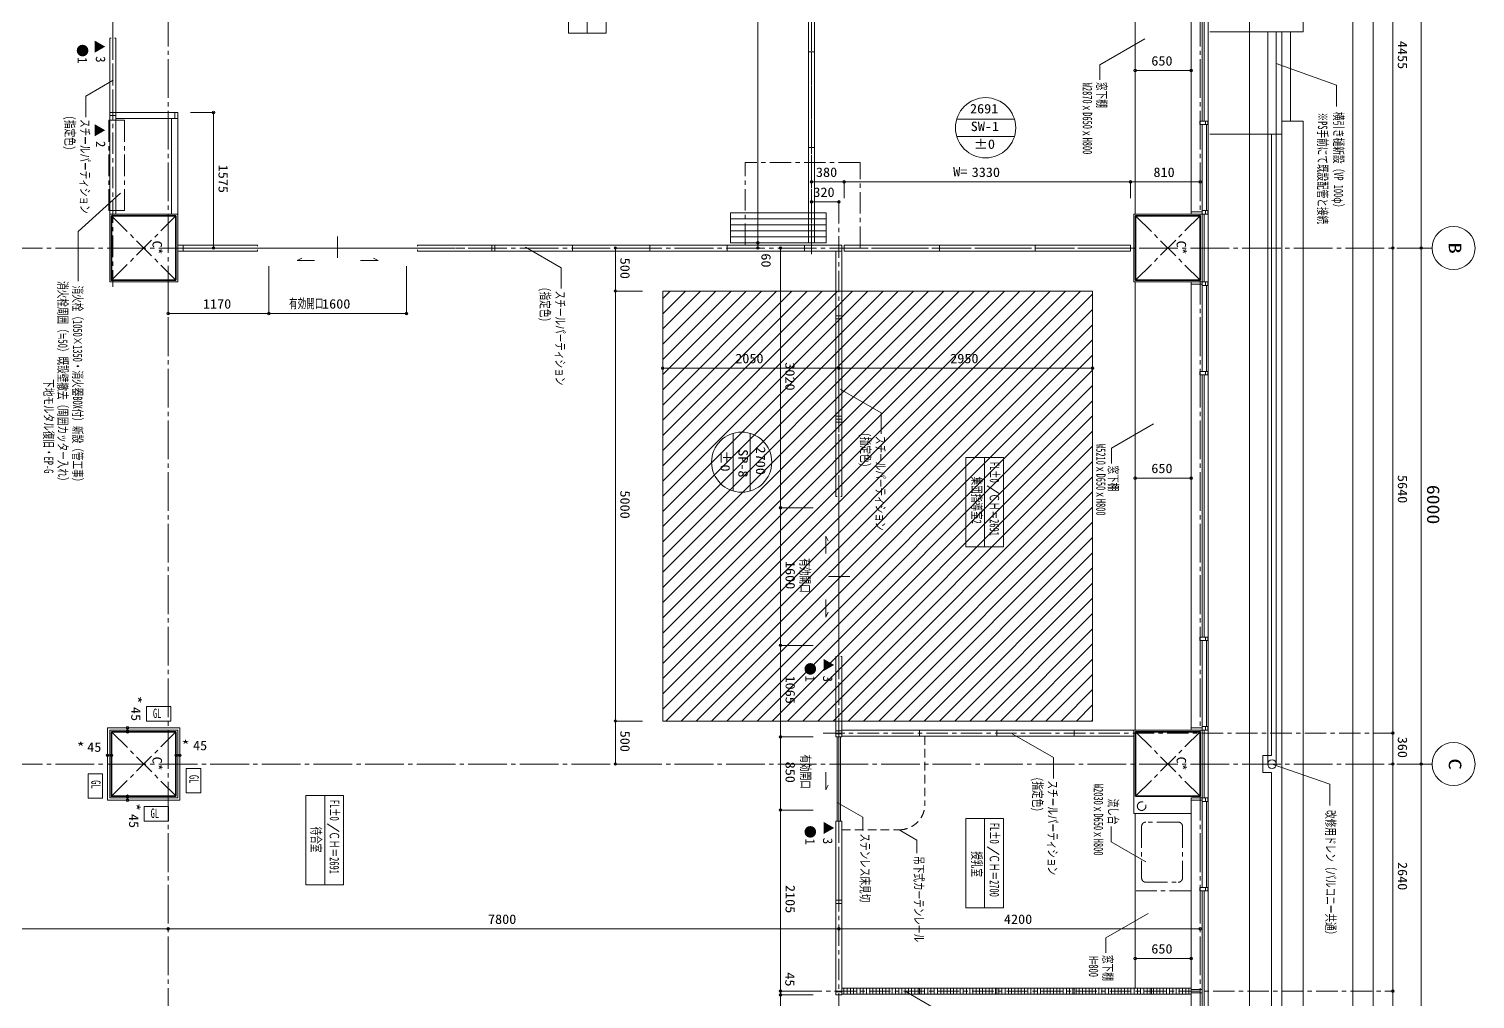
# Model space of a CAD drawing. Units: millimetres at full size, sheet at 1:50. Extents: x -48066 to 77311, y -302220 to 10476.
# Drawn here: x 7867 to 24684, y -45122 to -33841 of the extents above; entities that cross this region are included whole.
import ezdxf
from ezdxf.enums import TextEntityAlignment as Align

# ---------------------------------------------------------------- set-up
doc = ezdxf.new("R2010")
doc.units = ezdxf.units.MM
doc.header["$LTSCALE"] = 50
doc.header["$PDMODE"] = 32
doc.header["$PDSIZE"] = 30
for name, pattern in [('CHAIN1', [8, 5, -1, 1, -1]), ('CHAIN2', [12, 9, -1, 1, -1]), ('DASHED2', [3, 2, -1])]:
    doc.linetypes.add(name, pattern=pattern)
for name, color, linetype, lineweight in [('0-0_通り芯', 4, 'Continuous', 18), ('0-1_壁芯', 4, 'Continuous', 18), ('0-4_z246', 3, 'Continuous', 18), ('0-7_仕上げ線', 3, 'Continuous', 18), ('0-8_平詳寸法', 4, 'Continuous', 18), ('0-A_外部建具', 4, 'Continuous', 18), ('0-B_内部建具', 4, 'Continuous', 18), ('0-C_文字', 4, 'Continuous', 18), ('1-1_床雑', 4, 'Continuous', 18), ('2-A_設備関連', 4, 'Continuous', 18), ('2-C_文字', 4, 'CHAIN1', 18), ('2-E_ハッチ', 4, 'CHAIN1', 18), ('3-0_平詳文字', 4, 'Continuous', 18), ('3-1_室名符号', 4, 'Continuous', 18), ('3-4_Dｼｰﾄ', 4, 'Continuous', 18), ('4-4_柱・壁', 2, 'Continuous', 35), ('4-5_柱壁寸法', 7, 'CHAIN1', 9), ('C-F_補助線', 4, 'Continuous', 18)]:
    doc.layers.add(name, color=color, linetype=linetype, lineweight=lineweight)
doc.layers.add('6-8', color=7, linetype='Continuous')
doc.styles.add('ＭＳ ゴシック', font='')
doc.styles.get('ＭＳ ゴシック').set_extended_font_data('MS Gothic')

msp = doc.modelspace()

# ---------------------------------------------------------------- linework, layer by layer
at = {"layer": '0-0_通り芯', "color": 6, "linetype": 'CHAIN2'}
for p, q in [((9486.59, -26994.63), (9486.59, -53834.97)), ((21486.59, -26994.63), (21486.59, -53834.97)), ((-4423.9, -36388.96), (24184.33, -36388.96)), ((-4423.9, -42388.96), (24184.33, -42388.96))]:
    msp.add_line(p, q, dxfattribs=at)
at = {"layer": '0-0_通り芯'}
for p, q in [((24056.9, -30388.96), (24056.9, -36388.97)), ((24056.9, -36388.97), (24056.9, -42388.96)), ((24056.9, -42388.96), (24056.9, -48388.97))]:
    msp.add_line(p, q, dxfattribs=at)
for centre in [(24434.33, -36388.96), (24434.33, -42388.97)]:
    msp.add_circle(centre, 250, dxfattribs=at)
for p in [(24056.9, -36388.97), (24056.9, -42388.96)]:
    msp.add_point(p, dxfattribs=at)
at = {"layer": '0-1_壁芯', "linetype": 'CHAIN1'}
for p, q in [((8841.58, -27444.71), (8841.58, -36838.96)), ((16966.58, -27444.71), (16966.58, -36459.08)), ((17286.59, -35853.13), (17286.58, -52488.96)), ((17103.26, -42028.96), (23728.29, -42028.96)), ((16836.59, -45028.96), (23728.29, -45028.96))]:
    msp.add_line(p, q, dxfattribs=at)
at = {"layer": '0-1_壁芯'}
for p, q in [((23728.29, -31933.96), (23728.29, -36388.96)), ((10013.7, -34813.98), (9745.12, -34813.98)), ((10013.7, -34813.98), (10013.7, -36388.96)), ((17286.59, -35853.13), (16966.58, -35853.13)), ((10013.7, -36388.96), (9745.12, -36388.96)), ((23728.29, -36388.96), (23728.29, -42028.96)), ((23728.29, -42028.96), (23728.29, -42388.96)), ((23728.29, -42388.96), (23728.29, -45028.96)), ((9486.59, -44306.21), (4286.57, -44306.21)), ((17286.58, -44306.21), (9486.59, -44306.21)), ((21486.59, -44306.21), (17286.58, -44306.21)), ((23728.29, -45028.96), (23728.29, -48028.96))]:
    msp.add_line(p, q, dxfattribs=at)
for p in [(10013.7, -34813.98), (16966.58, -35853.13), (17286.59, -35853.13), (10013.7, -36388.96), (23728.29, -36388.96), (23728.29, -42028.96), (23728.29, -42388.96), (9486.59, -44306.21), (17286.58, -44306.21), (21486.59, -44306.21), (23728.29, -45028.96)]:
    msp.add_point(p, dxfattribs=at)
at = {"layer": '0-4_z246'}
for p, q in [((22686.59, -33873.97), (22686.59, -32123.97)), ((22686.59, -33873.97), (21601.58, -33873.97)), ((22272.82, -42388.97), (22272.82, -33873.97)), ((22372.62, -42388.97), (22372.62, -33873.97)), ((22436.58, -33873.97), (22436.58, -53834.97)), ((22536.58, -34913.97), (22536.58, -33873.97)), ((22436.58, -34913.97), (22686.59, -34913.97)), ((22686.59, -53834.97), (22686.59, -34913.97)), ((22436.58, -35063.97), (21601.58, -35063.97)), ((22316.58, -35063.97), (22316.58, -42288.96)), ((22216.58, -42288.96), (22316.58, -42288.96)), ((22316.58, -42488.96), (22316.58, -53834.97))]:
    msp.add_line(p, q, dxfattribs=at)
msp.add_lwpolyline([(22216.58, -42288.96), (22216.58, -42488.96), (22316.58, -42488.96)], dxfattribs=at)
msp.add_circle((22322.72, -42392.09), 50, dxfattribs=at)
at = {"layer": '0-7_仕上げ線'}
for p, q in [((9596.59, -36783.97), (9596.59, -34813.98)), ((9596.59, -35993.97), (8806.58, -35993.97)), ((8806.58, -36783.97), (8806.58, -35993.97)), ((9596.59, -36783.97), (8806.58, -36783.97)), ((21381.58, -36783.96), (20716.59, -36783.97)), ((20716.59, -41993.97), (20716.59, -42963.97)), ((21381.58, -41993.97), (20716.59, -41993.97)), ((21381.55, -42963.97), (21381.58, -42808.97)), ((21381.55, -42963.97), (20716.59, -42963.97))]:
    msp.add_line(p, q, dxfattribs=at)
for points in [[(21381.58, -35993.97), (20716.59, -35993.97), (20716.59, -36783.97)], [(9596.59, -42783.97), (9596.59, -41993.96), (8806.58, -41993.96)], [(9596.59, -42783.97), (8806.58, -42783.97), (8806.58, -41993.97)]]:
    msp.add_lwpolyline(points, dxfattribs=at)
msp.add_lwpolyline([(9621.59, -41968.96), (8781.58, -41968.96), (8781.58, -42808.97), (9621.59, -42808.97)], close=True, dxfattribs=at)
at = {"layer": '0-8_平詳寸法'}
for p, q in [((21381.59, -34325.63), (20731.59, -34325.63)), ((14686.33, -36388.96), (15000.54, -36388.96)), ((14686.33, -36388.96), (14686.33, -36888.96)), ((14686.33, -36888.96), (15000.54, -36888.96)), ((14686.33, -36888.96), (14686.33, -41888.96)), ((17286.59, -37786.32), (15236.59, -37786.32)), ((20236.59, -37786.32), (17286.59, -37786.32)), ((21381.59, -39064.24), (20731.59, -39064.24)), ((9011.68, -41968.96), (9011.68, -42013.97)), ((14686.33, -41888.96), (15000.54, -41888.96)), ((14686.33, -41888.96), (14686.33, -42388.96)), ((8826.58, -42287.9), (8781.58, -42287.9)), ((9621.59, -42287.9), (9576.59, -42287.9)), ((14686.33, -42388.96), (15000.54, -42388.96)), ((9011.68, -42763.97), (9011.68, -42808.97)), ((21381.59, -44650.9), (20731.59, -44650.9))]:
    msp.add_line(p, q, dxfattribs=at)
for p in [(20731.59, -34325.63), (21381.59, -34325.63), (14686.33, -36388.96), (14686.33, -36888.96), (15236.59, -37786.32), (17286.59, -37786.32), (20236.59, -37786.32), (20731.59, -39064.24), (21381.59, -39064.24), (14686.33, -41888.96), (9011.68, -41968.96), (9011.68, -42013.97), (8781.58, -42287.9), (8826.58, -42287.9), (9576.59, -42287.9), (9621.59, -42287.9), (14686.33, -42388.96), (9011.68, -42763.97), (9011.68, -42808.97), (20731.59, -44650.9), (21381.59, -44650.9)]:
    msp.add_point(p, dxfattribs=at)
at = {"layer": '0-A_外部建具'}
for p, q in [((21581.58, -32098.97), (21581.58, -53834.97)), ((21511.58, -33163.97), (21511.58, -34913.97)), ((21532.58, -34913.97), (21532.58, -33163.97)), ((21381.59, -35968.97), (21381.59, -33848.96)), ((21581.58, -33863.96), (21581.58, -40913.97)), ((21511.58, -34953.97), (21511.58, -37823.96)), ((21562.58, -34953.97), (21562.58, -35953.97)), ((21532.58, -35993.97), (21532.58, -36783.97)), ((21381.59, -36808.96), (21381.58, -41968.97)), ((21511.58, -36823.96), (21511.58, -36783.96)), ((21562.58, -36823.96), (21562.58, -37823.96)), ((21511.58, -40913.97), (21511.58, -37863.96)), ((21532.58, -37863.96), (21532.58, -40913.97)), ((21511.58, -40953.97), (21511.58, -42823.96)), ((21511.58, -40953.97), (21511.58, -43823.96)), ((21562.58, -40953.97), (21562.58, -41953.97)), ((21511.58, -43823.97), (21511.58, -41993.97)), ((21532.58, -41993.97), (21532.58, -42783.97)), ((21511.58, -42823.96), (21511.58, -42783.96)), ((21562.58, -42823.96), (21562.58, -43823.96)), ((21381.59, -47968.97), (21381.55, -42963.97)), ((21511.58, -43863.96), (21511.58, -46913.97)), ((21532.58, -46913.97), (21532.58, -43863.96)), ((21357.08, -44993.97), (21357.08, -45063.97)), ((21381.58, -44993.97), (21381.58, -45063.97))]:
    msp.add_line(p, q, dxfattribs=at)
for points in [[(21548.58, -33123.97), (21381.59, -33123.97), (21381.59, -35968.97)], [(21381.58, -35993.97), (21548.58, -35993.97), (21548.58, -35953.97), (21511.58, -35953.97)], [(21381.58, -35993.97), (21381.58, -35968.97), (21511.58, -35968.97)], [(21381.58, -36783.96), (21548.58, -36783.96), (21548.58, -36823.96), (21511.58, -36823.96)], [(21381.58, -36783.96), (21381.58, -36808.96), (21511.58, -36808.96)], [(21381.58, -41993.97), (21548.58, -41993.97), (21548.58, -41953.97), (21511.58, -41953.97)], [(21381.58, -41993.97), (21381.58, -41968.97), (21511.58, -41968.97)], [(21381.58, -42783.96), (21548.58, -42783.96), (21548.58, -42823.96), (21511.58, -42823.96)], [(21381.58, -42783.96), (21381.58, -42808.96), (21511.58, -42808.96)], [(21381.58, -45048.97), (21511.58, -45048.97), (21511.58, -45008.97), (21381.58, -45008.97)]]:
    msp.add_lwpolyline(points, dxfattribs=at)
for points in [[(21483.58, -34913.97), (21483.58, -34953.97), (21548.58, -34953.97), (21548.58, -34913.97)], [(21550.58, -34913.97), (21550.58, -34953.97), (21574.58, -34953.97), (21574.58, -34913.97)], [(21550.58, -35953.97), (21550.58, -35993.97), (21574.58, -35993.97), (21574.58, -35953.97)], [(21550.58, -36823.96), (21550.58, -36783.96), (21574.58, -36783.96), (21574.58, -36823.96)], [(21483.58, -37863.96), (21483.58, -37823.96), (21548.58, -37823.96), (21548.58, -37863.96)], [(21550.58, -37863.96), (21550.58, -37823.96), (21574.58, -37823.96), (21574.58, -37863.96)], [(21483.58, -40913.97), (21483.58, -40953.97), (21548.58, -40953.97), (21548.58, -40913.97)], [(21550.58, -40913.97), (21550.58, -40953.97), (21574.58, -40953.97), (21574.58, -40913.97)], [(21550.58, -41953.97), (21550.58, -41993.97), (21574.58, -41993.97), (21574.58, -41953.97)], [(21550.58, -42823.96), (21550.58, -42783.96), (21574.58, -42783.96), (21574.58, -42823.96)], [(21483.58, -43863.96), (21483.58, -43823.96), (21548.58, -43823.96), (21548.58, -43863.96)], [(21550.58, -43863.96), (21550.58, -43823.96), (21574.58, -43823.96), (21574.58, -43863.96)]]:
    msp.add_lwpolyline(points, close=True, dxfattribs=at)
at = {"layer": '0-B_内部建具'}
for p, q in [((16342.71, -30778.96), (16342.71, -36328.96)), ((16931.58, -36328.96), (16931.58, -30778.96)), ((17001.58, -30778.96), (17001.58, -36328.96)), ((8841.58, -32088.98), (8841.58, -33948.98)), ((8806.58, -33948.98), (8821.58, -33948.98)), ((8806.58, -35993.97), (8806.58, -33948.98)), ((8876.58, -33948.98), (8861.58, -33948.98)), ((8876.58, -35993.97), (8876.58, -33948.98)), ((16931.58, -34108.96), (17001.58, -34108.96)), ((8876.58, -34813.97), (8806.58, -34813.97)), ((8806.58, -34848.97), (8876.58, -34848.97)), ((8876.58, -34813.97), (9596.59, -34813.98)), ((8876.58, -34883.97), (9596.59, -34883.98)), ((9526.59, -35993.97), (9526.59, -34883.98)), ((9561.58, -34883.97), (9561.58, -34813.97)), ((16931.58, -35218.96), (17001.58, -35218.96)), ((16026.58, -36328.96), (16026.58, -35978.96)), ((16026.58, -35978.96), (17136.58, -35978.96)), ((17136.58, -35978.96), (17136.58, -36328.96)), ((16026.58, -36048.96), (17136.58, -36048.96)), ((16026.58, -36118.96), (17136.58, -36118.96)), ((11456.6, -36503.31), (11456.6, -36255.06)), ((16026.58, -36188.96), (17136.58, -36188.96)), ((16026.58, -36258.96), (17136.58, -36258.96)), ((9596.59, -36353.96), (10526.6, -36353.96)), ((9596.59, -36423.96), (10526.6, -36423.96)), ((9661.6, -36353.96), (9661.59, -36423.96)), ((10526.6, -36353.96), (10526.6, -36368.96)), ((10526.6, -36388.96), (12386.6, -36388.96)), ((10526.6, -36423.96), (10526.6, -36408.96)), ((12386.6, -36353.96), (17321.59, -36353.97)), ((12386.6, -36353.96), (12386.6, -36368.96)), ((12386.6, -36423.96), (12386.6, -36408.96)), ((12386.6, -36423.96), (17321.59, -36423.97)), ((13251.6, -36353.96), (13251.59, -36423.96)), ((13286.59, -36423.96), (13286.59, -36353.96)), ((14186.59, -36423.96), (14186.59, -36353.96)), ((15086.59, -36423.96), (15086.59, -36353.96)), ((15986.59, -36423.96), (15986.59, -36353.96)), ((17136.58, -36328.96), (16026.58, -36328.96)), ((16886.59, -36423.96), (16886.59, -36353.96)), ((17251.59, -36423.97), (17251.59, -37213.96)), ((17286.59, -36423.96), (17286.59, -36353.96)), ((17321.59, -39278.97), (17321.59, -36353.97)), ((17346.59, -36353.97), (20676.59, -36353.97)), ((18456.59, -36353.97), (18456.59, -36423.97)), ((19566.59, -36353.97), (19566.59, -36423.97)), ((20676.59, -36353.97), (20676.59, -36423.97)), ((17321.59, -37178.96), (17251.59, -37178.96)), ((17321.59, -37213.96), (17251.59, -37213.96)), ((17251.59, -37213.96), (17251.59, -38343.96)), ((17286.59, -37213.96), (17286.59, -38343.96)), ((17779.5, -38307.01), (17298.87, -38029.52)), ((17321.59, -38378.96), (17251.59, -38378.96)), ((17321.59, -38413.97), (17251.59, -38413.97)), ((17251.59, -39278.97), (17266.59, -39278.97)), ((17286.59, -39278.97), (17286.59, -41138.97)), ((17321.59, -39278.97), (17306.59, -39278.97)), ((17164.54, -40208.97), (17412.8, -40208.97)), ((17251.59, -41138.97), (17266.59, -41138.97)), ((17251.59, -41138.97), (17251.59, -42073.96)), ((17251.59, -41138.97), (17251.59, -42073.96)), ((17321.59, -41138.97), (17306.59, -41138.97)), ((17321.59, -42073.96), (17321.59, -41138.97)), ((17321.59, -42073.96), (17321.59, -41138.97)), ((17321.59, -42003.97), (17251.59, -42003.97)), ((17321.59, -42038.96), (17251.59, -42038.96)), ((20716.59, -41993.97), (17321.59, -41993.97)), ((18221.59, -42063.97), (18221.59, -41993.97)), ((19121.59, -42063.97), (19121.59, -41993.97)), ((19781.71, -42313.89), (19301.09, -42036.4)), ((20021.59, -42063.97), (20021.59, -41993.97)), ((17321.59, -42073.96), (17251.59, -42073.96)), ((17286.59, -42073.96), (17286.59, -43053.96)), ((20716.59, -42063.97), (17321.59, -42063.97)), ((17251.56, -43053.96), (17266.56, -43053.96)), ((17251.59, -43053.96), (17251.59, -45073.96)), ((17321.56, -43053.96), (17306.56, -43053.96)), ((17321.59, -45073.96), (17321.59, -43053.96)), ((17251.58, -43973.96), (17321.58, -43973.96)), ((17321.59, -44008.96), (17251.59, -44008.96)), ((17321.59, -45038.96), (17251.59, -45038.96)), ((21381.58, -44993.97), (17321.59, -44993.97)), ((21381.58, -45063.97), (17321.59, -45063.97)), ((18530.09, -45303.71), (18049.46, -45026.22)), ((18221.59, -45063.97), (18221.59, -44993.97)), ((19121.59, -45063.97), (19121.59, -44993.97)), ((20021.59, -45063.97), (20021.59, -44993.97)), ((20921.59, -45063.97), (20921.59, -44993.97)), ((17321.59, -45073.96), (17251.59, -45073.96)), ((17286.59, -45073.96), (17286.59, -46053.96))]:
    msp.add_line(p, q, dxfattribs=at)
at = {"layer": '0-B_内部建具', "linetype": 'DASHED2'}
for p, q in [((8841.58, -33948.98), (8841.58, -34778.97)), ((10526.6, -36388.96), (9696.59, -36388.96)), ((12386.6, -36388.96), (13216.59, -36388.96)), ((17286.59, -39278.97), (17286.59, -38448.97)), ((17286.59, -41138.97), (17286.59, -41968.97)), ((17286.59, -41138.97), (17286.59, -41968.97)), ((18286.62, -42063.97), (18286.62, -42853.96)), ((17286.59, -43053.96), (17286.58, -43938.96)), ((17321.59, -43153.96), (17986.62, -43153.96))]:
    msp.add_line(p, q, dxfattribs=at)
at = {"layer": '0-B_内部建具'}
for points in [[(20676.59, -36423.97), (17346.59, -36423.97), (17346.59, -36353.97)], [(11189.53, -36533.47), (10985.36, -36533.47), (11041.04, -36505.63)], [(11723.66, -36533.47), (11927.83, -36533.47), (11872.15, -36505.63)], [(17321.59, -38343.96), (17251.59, -38343.96), (17251.59, -39278.97)], [(17134.38, -39941.9), (17134.38, -39737.73), (17162.22, -39793.41)], [(17134.38, -40476.03), (17134.38, -40680.2), (17162.22, -40624.52)], [(17266.56, -42073.96), (17266.56, -43053.96), (17306.56, -43053.96), (17306.56, -42073.96)], [(17134.38, -42484.56), (17134.38, -42688.73), (17162.22, -42633.05)]]:
    msp.add_lwpolyline(points, dxfattribs=at)
at = {"layer": '0-B_内部建具', "linetype": 'DASHED2'}
msp.add_arc((17986.62, -42853.96), 300, 270, 360, dxfattribs=at)
at = {"layer": '0-B_内部建具'}
msp.add_point((16342.71, -36328.96), dxfattribs=at)
at = {"layer": '0-C_文字'}
for p, q in [((23262.03, -53923.31), (23262.03, -32123.97)), ((23500.88, -53923.31), (23500.88, -32123.97)), ((17346.59, -35620.72), (16966.58, -35620.72)), ((20676.59, -35620.72), (17346.59, -35620.72)), ((17346.59, -35620.72), (17346.59, -35807.87)), ((21486.59, -35620.72), (20676.59, -35620.72)), ((20676.59, -35620.72), (20676.59, -35807.87)), ((16342.71, -36328.96), (16342.71, -36388.96)), ((16607.91, -39408.97), (16607.91, -36388.96)), ((9486.59, -37151.59), (9486.59, -36600.31)), ((10656.6, -37151.59), (10656.6, -36600.31)), ((12256.6, -37151.59), (12256.6, -36600.31)), ((9486.59, -37151.59), (10656.6, -37151.59)), ((10656.6, -37151.59), (12256.6, -37151.59)), ((16607.91, -39408.97), (16986.94, -39408.97)), ((16607.91, -39408.97), (16607.91, -41008.97)), ((16607.91, -41008.97), (16986.94, -41008.97)), ((16607.91, -41008.97), (16607.91, -42073.96)), ((16607.91, -42073.96), (16986.94, -42073.96)), ((16607.91, -42073.96), (16607.91, -42923.96)), ((16607.91, -42923.96), (16986.94, -42923.96)), ((16607.91, -42923.96), (16607.91, -45028.96)), ((16607.91, -45028.96), (16986.94, -45028.96)), ((16607.91, -45028.96), (16607.91, -45073.96)), ((16607.91, -45073.96), (16986.94, -45073.96)), ((16607.91, -45073.96), (16607.91, -45923.96))]:
    msp.add_line(p, q, dxfattribs=at)
for p in [(16966.58, -35620.72), (17346.59, -35620.72), (20676.59, -35620.72), (21486.59, -35620.72), (16342.71, -36328.96), (16342.71, -36388.96), (16607.91, -36388.96), (9486.59, -37151.59), (10656.6, -37151.59), (12256.6, -37151.59), (16607.91, -39408.97), (16607.91, -41008.97), (16607.91, -42073.96), (16607.91, -42923.96), (16607.91, -45028.96), (16607.91, -45073.96)]:
    msp.add_point(p, dxfattribs=at)
at = {"layer": '1-1_床雑'}
for p, q in [((20731.59, -33123.97), (20731.6, -35993.97)), ((20731.59, -36783.97), (20731.6, -41993.96)), ((20731.59, -44993.97), (20731.59, -42963.97))]:
    msp.add_line(p, q, dxfattribs=at)
at = {"layer": '2-A_設備関連'}
for p, q in [((20097.59, -36888.96), (15236.59, -41749.97)), ((19920.81, -36888.96), (15236.59, -41573.19)), ((19744.04, -36888.96), (15236.59, -41396.41)), ((19567.26, -36888.96), (15236.59, -41219.64)), ((19390.48, -36888.96), (15236.59, -41042.86)), ((19213.71, -36888.96), (15236.59, -40866.08)), ((19036.93, -36888.96), (15236.59, -40689.31)), ((18860.15, -36888.96), (15236.59, -40512.53)), ((18683.38, -36888.96), (15236.59, -40335.75)), ((18506.6, -36888.96), (15236.59, -40158.98)), ((18329.82, -36888.96), (15236.59, -39982.2)), ((18153.05, -36888.96), (15236.59, -39805.42)), ((17976.27, -36888.96), (15236.59, -39628.65)), ((17799.49, -36888.96), (15236.59, -39451.87)), ((17622.72, -36888.96), (15236.59, -39275.09)), ((17445.94, -36888.96), (15236.59, -39098.32)), ((17269.16, -36888.96), (15236.59, -38921.54)), ((17092.39, -36888.96), (15236.59, -38744.76)), ((16915.61, -36888.96), (15236.59, -38567.99)), ((16738.83, -36888.96), (15236.59, -38391.21)), ((16562.06, -36888.96), (15236.59, -38214.43)), ((16385.28, -36888.96), (15236.59, -38037.66)), ((16208.5, -36888.96), (15236.59, -37860.88)), ((16031.73, -36888.96), (15236.59, -37684.1)), ((15854.95, -36888.96), (15236.59, -37507.33)), ((15678.17, -36888.96), (15236.59, -37330.55)), ((15501.4, -36888.96), (15236.59, -37153.77)), ((15324.62, -36888.96), (15236.59, -36977)), ((20236.59, -36926.74), (15274.37, -41888.96)), ((20236.59, -37103.52), (15451.14, -41888.96)), ((20236.59, -37280.3), (15627.92, -41888.96)), ((20236.59, -37457.07), (15804.7, -41888.96)), ((20236.59, -37633.85), (15981.47, -41888.96)), ((20236.59, -37810.63), (16158.25, -41888.96)), ((20236.59, -37987.4), (16335.03, -41888.96)), ((20236.59, -38164.18), (16511.8, -41888.96)), ((20236.59, -38340.96), (16688.58, -41888.96)), ((20236.59, -38517.73), (16865.36, -41888.96)), ((20236.59, -38694.51), (17042.13, -41888.96)), ((20236.59, -38871.29), (17218.91, -41888.96)), ((20236.59, -39048.06), (17395.69, -41888.96)), ((20236.59, -39224.84), (17572.46, -41888.96)), ((20236.59, -39401.62), (17749.24, -41888.96)), ((20236.59, -39578.4), (17926.02, -41888.96)), ((20236.59, -39755.17), (18102.79, -41888.96)), ((20236.59, -39931.95), (18279.57, -41888.96)), ((20236.59, -40108.73), (18456.35, -41888.96)), ((20236.59, -40285.5), (18633.12, -41888.96)), ((20236.59, -40462.28), (18809.9, -41888.96)), ((20236.59, -40639.06), (18986.68, -41888.96)), ((20236.59, -40815.83), (19163.45, -41888.96)), ((20236.59, -40992.61), (19340.23, -41888.96)), ((20236.59, -41169.39), (19517.01, -41888.96)), ((20236.59, -41346.16), (19693.78, -41888.96)), ((20236.59, -41522.94), (19870.56, -41888.96)), ((20236.59, -41699.72), (20047.34, -41888.96)), ((20236.59, -41876.49), (20224.11, -41888.96)), ((17344.58, -44993.97), (17344.58, -45063.97)), ((17382.08, -44993.97), (17382.08, -45063.97)), ((17419.58, -44993.97), (17419.58, -45063.97)), ((17457.08, -44993.97), (17457.08, -45063.97)), ((17494.58, -44993.97), (17494.58, -45063.97)), ((17532.08, -44993.97), (17532.08, -45063.97)), ((17569.58, -44993.97), (17569.58, -45063.97)), ((17607.08, -44993.97), (17607.08, -45063.97)), ((17644.58, -44993.97), (17644.58, -45063.97)), ((17682.08, -44993.97), (17682.08, -45063.97)), ((17719.58, -44993.97), (17719.58, -45063.97)), ((17757.08, -44993.97), (17757.08, -45063.97)), ((17794.58, -44993.97), (17794.58, -45063.97)), ((17832.08, -44993.97), (17832.08, -45063.97)), ((17869.58, -44993.97), (17869.58, -45063.97)), ((17907.08, -44993.97), (17907.08, -45063.97)), ((17944.58, -44993.97), (17944.58, -45063.97)), ((17982.08, -44993.97), (17982.08, -45063.97)), ((18019.58, -44993.97), (18019.58, -45063.97)), ((18057.08, -44993.97), (18057.08, -45063.97)), ((18094.58, -44993.97), (18094.58, -45063.97)), ((18132.08, -44993.97), (18132.08, -45063.97)), ((18169.58, -44993.97), (18169.58, -45063.97)), ((18207.08, -44993.97), (18207.08, -45063.97)), ((18244.58, -44993.97), (18244.58, -45063.97)), ((18282.08, -44993.97), (18282.08, -45063.97)), ((18319.58, -44993.97), (18319.58, -45063.97)), ((18357.08, -44993.97), (18357.08, -45063.97)), ((18394.58, -44993.97), (18394.58, -45063.97)), ((18432.08, -44993.97), (18432.08, -45063.97)), ((18469.58, -44993.97), (18469.58, -45063.97)), ((18507.08, -44993.97), (18507.08, -45063.97)), ((18544.58, -44993.97), (18544.58, -45063.97)), ((18582.08, -44993.97), (18582.08, -45063.97)), ((18619.58, -44993.97), (18619.58, -45063.97)), ((18657.08, -44993.97), (18657.08, -45063.97)), ((18694.58, -44993.97), (18694.58, -45063.97)), ((18732.08, -44993.97), (18732.08, -45063.97)), ((18769.58, -44993.97), (18769.58, -45063.97)), ((18807.08, -44993.97), (18807.08, -45063.97)), ((18844.58, -44993.97), (18844.58, -45063.97)), ((18882.08, -44993.97), (18882.08, -45063.97)), ((18919.58, -44993.97), (18919.58, -45063.97)), ((18957.08, -44993.97), (18957.08, -45063.97)), ((18994.58, -44993.97), (18994.58, -45063.97)), ((19032.08, -44993.97), (19032.08, -45063.97)), ((19069.58, -44993.97), (19069.58, -45063.97)), ((19107.08, -44993.97), (19107.08, -45063.97)), ((19144.58, -44993.97), (19144.58, -45063.97)), ((19182.08, -44993.97), (19182.08, -45063.97)), ((19219.58, -44993.97), (19219.58, -45063.97)), ((19257.08, -44993.97), (19257.08, -45063.97)), ((19294.58, -44993.97), (19294.58, -45063.97)), ((19332.08, -44993.97), (19332.08, -45063.97)), ((19369.58, -44993.97), (19369.58, -45063.97)), ((19407.08, -44993.97), (19407.08, -45063.97)), ((19444.58, -44993.97), (19444.58, -45063.97)), ((19482.08, -44993.97), (19482.08, -45063.97)), ((19519.58, -44993.97), (19519.58, -45063.97)), ((19557.08, -44993.97), (19557.08, -45063.97)), ((19594.58, -44993.97), (19594.58, -45063.97)), ((19632.08, -44993.97), (19632.08, -45063.97)), ((19669.58, -44993.97), (19669.58, -45063.97)), ((19707.08, -44993.97), (19707.08, -45063.97)), ((19744.58, -44993.97), (19744.58, -45063.97)), ((19782.08, -44993.97), (19782.08, -45063.97)), ((19819.58, -44993.97), (19819.58, -45063.97)), ((19857.08, -44993.97), (19857.08, -45063.97)), ((19894.58, -44993.97), (19894.58, -45063.97)), ((19932.08, -44993.97), (19932.08, -45063.97)), ((19969.58, -44993.97), (19969.58, -45063.97)), ((20007.08, -44993.97), (20007.08, -45063.97)), ((20044.58, -44993.97), (20044.58, -45063.97)), ((20082.08, -44993.97), (20082.08, -45063.97)), ((20119.58, -44993.97), (20119.58, -45063.97)), ((20157.08, -44993.97), (20157.08, -45063.97)), ((20194.58, -44993.97), (20194.58, -45063.97)), ((20232.08, -44993.97), (20232.08, -45063.97)), ((20269.58, -44993.97), (20269.58, -45063.97)), ((20307.08, -44993.97), (20307.08, -45063.97)), ((20344.58, -44993.97), (20344.58, -45063.97)), ((20382.08, -44993.97), (20382.08, -45063.97)), ((20419.58, -44993.97), (20419.58, -45063.97)), ((20457.08, -44993.97), (20457.08, -45063.97)), ((20494.58, -44993.97), (20494.58, -45063.97)), ((20532.08, -44993.97), (20532.08, -45063.97)), ((20569.58, -44993.97), (20569.58, -45063.97)), ((20607.08, -44993.97), (20607.08, -45063.97)), ((20644.58, -44993.97), (20644.58, -45063.97)), ((20682.08, -44993.97), (20682.08, -45063.97)), ((20719.58, -44993.97), (20719.58, -45063.97)), ((20757.08, -44993.97), (20757.08, -45063.97)), ((20794.58, -44993.97), (20794.58, -45063.97)), ((20832.08, -44993.97), (20832.08, -45063.97)), ((20869.58, -44993.97), (20869.58, -45063.97)), ((20907.08, -44993.97), (20907.08, -45063.97)), ((20944.58, -44993.97), (20944.58, -45063.97)), ((20982.08, -44993.97), (20982.08, -45063.97)), ((21019.58, -44993.97), (21019.58, -45063.97)), ((21057.08, -44993.97), (21057.08, -45063.97)), ((21094.58, -44993.97), (21094.58, -45063.97)), ((21132.08, -44993.97), (21132.08, -45063.97)), ((21169.58, -44993.97), (21169.58, -45063.97)), ((21207.08, -44993.97), (21207.08, -45063.97)), ((21244.58, -44993.97), (21244.58, -45063.97)), ((21282.08, -44993.97), (21282.08, -45063.97)), ((21319.58, -44993.97), (21319.58, -45063.97))]:
    msp.add_line(p, q, dxfattribs=at)
msp.add_lwpolyline([(20236.59, -36888.96), (15236.59, -36888.96), (15236.59, -41888.96), (20236.59, -41888.96)], close=True, dxfattribs=at)
at = {"layer": '2-C_文字'}
for p, q in [((20806.55, -43113.97), (20806.55, -43713.97)), ((21231.55, -43063.97), (20856.55, -43063.97)), ((21281.55, -43113.97), (21281.55, -43713.97)), ((21381.55, -43863.97), (20741.59, -43863.97)), ((20856.55, -43763.97), (21231.55, -43763.97))]:
    msp.add_line(p, q, dxfattribs=at)
msp.add_lwpolyline([(8976.59, -34903.22), (8796.59, -34903.22), (8796.59, -35953.22), (8976.59, -35953.22)], close=True, dxfattribs=at)
msp.add_circle((20806.59, -42878.97), 50, dxfattribs=at)
for centre, start, end in [((20856.55, -43113.97), 90, 180), ((21231.55, -43113.97), 0, 90), ((20856.55, -43713.97), 180, 270), ((21231.55, -43713.97), 270, 360)]:
    msp.add_arc(centre, 50, start, end, dxfattribs=at)
at = {"layer": '2-E_ハッチ'}
for p, q in [((16966.58, -36353.97), (16966.58, -30728.96)), ((16196.58, -36353.97), (16196.58, -35393.96)), ((17531.59, -35393.96), (16196.58, -35393.96)), ((17531.59, -36388.96), (17531.59, -35393.96)), ((20716.59, -36388.96), (17321.59, -36388.96))]:
    msp.add_line(p, q, dxfattribs=at)
at = {"layer": '3-0_平詳文字'}
for p, q in [((8528.8, -34622.87), (8847.82, -34438.68)), ((8528.8, -34866.06), (8528.8, -34622.87)), ((14055.13, -36618.31), (13641.89, -36379.73)), ((14055.13, -36861.5), (14055.13, -36618.31)), ((17779.5, -38550.2), (17779.5, -38307.01)), ((20946.24, -38433.6), (20454.65, -38717.42)), ((20454.65, -38717.42), (20454.65, -38893.62)), ((19781.71, -42557.08), (19781.71, -42313.89)), ((17266.56, -42835.62), (17566.28, -43008.66)), ((17566.28, -43008.66), (17566.28, -43160.21)), ((20453.36, -43292.43), (20453.36, -43116.24)), ((20855.53, -43524.63), (20453.36, -43292.43)), ((20883.16, -44126.1), (20391.56, -44409.93)), ((20391.56, -44409.93), (20391.56, -44586.12))]:
    msp.add_line(p, q, dxfattribs=at)
for points in [[(20843.83, -33956.69), (20320.21, -34259), (20320.21, -34435.19)], [(22372.62, -34241.97), (23071.25, -34494.8), (23071.25, -34744.8)], [(8438.43, -36773.3), (8438.43, -36196.59), (8929.94, -35750.96)], [(22322.72, -42388.97), (22996.22, -42622.77), (22996.22, -42872.77)], [(17986.62, -43153.96), (18192.11, -43272.6), (18192.11, -43424.16)]]:
    msp.add_lwpolyline(points, dxfattribs=at)
at = {"layer": '3-1_室名符号'}
for p, q in [((14140.19, -32850.68), (14140.19, -33891.81)), ((14359.93, -33891.81), (14359.93, -32850.68)), ((14579.94, -33891.81), (14579.94, -32850.68)), ((14579.94, -33891.81), (14140.19, -33891.81)), ((18761.33, -38823.09), (18761.33, -39864.23)), ((18761.33, -38823.09), (19201.08, -38823.09)), ((18981.07, -39864.23), (18981.07, -38823.09)), ((19201.08, -39864.23), (19201.08, -38823.09)), ((19148.02, -39243.67), (19011.56, -39154.85)), ((19201.08, -39864.23), (18761.33, -39864.23)), ((11086.29, -42753.51), (11086.29, -43794.64)), ((11086.29, -42753.51), (11526.03, -42753.51)), ((11306.03, -43794.64), (11306.03, -42753.51)), ((11526.03, -43794.64), (11526.03, -42753.51)), ((18761.33, -43020.62), (18761.33, -44061.76)), ((18761.33, -43020.62), (19201.08, -43020.62)), ((18981.07, -44061.76), (18981.07, -43020.62)), ((19201.08, -44061.76), (19201.08, -43020.62)), ((11472.97, -43174.09), (11336.52, -43085.27)), ((19148.02, -43441.2), (19011.56, -43352.39)), ((11526.03, -43794.64), (11086.29, -43794.64)), ((19201.08, -44061.76), (18761.33, -44061.76))]:
    msp.add_line(p, q, dxfattribs=at)
at = {"layer": '3-4_Dｼｰﾄ'}
for p, q in [((9232.78, -41890.66), (9232.78, -41722.01)), ((9518.27, -41890.66), (9232.78, -41890.66)), ((8555.03, -42501.25), (8723.68, -42501.25)), ((8555.03, -42786.75), (8555.03, -42501.25)), ((9695.97, -42439.7), (9864.62, -42439.7)), ((9695.97, -42725.2), (9695.97, -42439.7)), ((9205.76, -43052.62), (9205.76, -42883.96)), ((9491.25, -43052.62), (9205.76, -43052.62))]:
    msp.add_line(p, q, dxfattribs=at)
for points in [[(9232.78, -41722.01), (9518.27, -41722.01), (9518.27, -41890.66)], [(8723.68, -42501.25), (8723.68, -42786.75), (8555.03, -42786.75)], [(9864.62, -42439.7), (9864.62, -42725.2), (9695.97, -42725.2)], [(9205.76, -42883.96), (9491.25, -42883.96), (9491.25, -43052.62)]]:
    msp.add_lwpolyline(points, dxfattribs=at)
at = {"layer": '4-4_柱・壁'}
for p, q in [((9576.59, -36013.97), (8826.58, -36013.97)), ((9576.59, -36763.97), (9576.59, -36013.97)), ((9576.59, -42013.97), (8826.58, -42013.97)), ((9576.59, -42763.97), (9576.59, -42013.97))]:
    msp.add_line(p, q, dxfattribs=at)
for points in [[(9576.59, -36763.97), (8826.58, -36763.97), (8826.58, -36013.97)], [(9576.59, -42763.97), (8826.58, -42763.97), (8826.58, -42013.97)]]:
    msp.add_lwpolyline(points, dxfattribs=at)
for points in [[(21486.59, -36763.97), (21486.59, -36013.97), (20736.59, -36013.97), (20736.59, -36763.97)], [(21486.59, -42763.97), (21486.59, -42013.97), (20736.59, -42013.97), (20736.59, -42763.97)]]:
    msp.add_lwpolyline(points, close=True, dxfattribs=at)
at = {"layer": '4-5_柱壁寸法'}
for p, q in [((9576.59, -36013.96), (8826.58, -36763.97)), ((9576.59, -36763.97), (8826.58, -36013.96)), ((21486.59, -36013.97), (20736.58, -36763.97)), ((21486.59, -36763.97), (20736.58, -36013.97)), ((9576.59, -42013.96), (8826.58, -42763.97)), ((9577.09, -42763.97), (8826.58, -42013.96)), ((21486.59, -42013.97), (20736.58, -42763.97)), ((21486.59, -42763.97), (20736.58, -42013.97))]:
    msp.add_line(p, q, dxfattribs=at)
at = {"layer": 'C-F_補助線'}
for p, q in [((22061.39, -32941.56), (22061.39, -53834.97)), ((18656.58, -34890.55), (19327.41, -34890.55)), ((18656.58, -35090.56), (19327.41, -35090.56)), ((16055.03, -38543.64), (16055.03, -39214.46)), ((16255.03, -38543.64), (16255.03, -39214.46))]:
    msp.add_line(p, q, dxfattribs=at)
for centre in [(18991.99, -34990.56), (16155.03, -38879.04)]:
    msp.add_circle(centre, 350, dxfattribs=at)

# ---------------------------------------------------------------- texts
at = {"layer": '0-0_通り芯', "style": 'ＭＳ ゴシック'}
for s, width, p in [('B', 1.35, (24334.33, -36322.71)), ('6000', 1.15, (24081.9, -39142.71)), ('C', 1.35, (24334.33, -42322.72))]:
    msp.add_text(s, height=146.6, rotation=270, dxfattribs=dict(at, width=width)).set_placement(p, align=Align.BOTTOM_LEFT)
at = {"layer": '0-1_壁芯', "style": 'ＭＳ ゴシック', "width": 1.1}
for s, p in [('4455', (23753.29, -33980.21)), ('1575', (10038.7, -35420.22)), ('5640', (23753.29, -39027.71)), ('360', (23753.29, -42071.46)), ('2640', (23753.29, -43527.71))]:
    msp.add_text(s, height=110, rotation=270, dxfattribs=at).set_placement(p, align=Align.BOTTOM_LEFT)
for s, p in [('320', (16989.08, -35828.13)), ('7800', (13205.34, -44281.21)), ('4200', (19205.34, -44281.21))]:
    msp.add_text(s, height=110, dxfattribs=at).set_placement(p, align=Align.BOTTOM_LEFT)
at = {"layer": '0-8_平詳寸法', "style": 'ＭＳ ゴシック'}
for s, width, p in [('650', 1.1, (20919.09, -34300.63)), ('2050', 1.1, (16080.34, -37761.32)), ('2950', 1.1, (18580.34, -37761.32)), ('650', 1.1, (20919.09, -39039.24)), ('*', 1.35, (8418.19, -42279.98)), ('45', 1.1, (8544.45, -42279.96)), ('*', 1.35, (9637.92, -42257.39)), ('45', 1.1, (9774.87, -42261.15)), ('650', 1.1, (20919.09, -44625.9))]:
    msp.add_text(s, height=110, dxfattribs=dict(at, width=width)).set_placement(p, align=Align.BOTTOM_LEFT)
for s, width, p in [('500', 1.1, (14711.33, -36501.46)), ('5000', 1.1, (14711.33, -39207.71)), ('*', 1.35, (9030.5, -41591.31)), ('45', 1.1, (9023.6, -41725.31)), ('500', 1.1, (14711.33, -42001.46)), ('*', 1.35, (9014.06, -42839.84)), ('45', 1.1, (8999, -42969.26))]:
    msp.add_text(s, height=110, rotation=270, dxfattribs=dict(at, width=width)).set_placement(p, align=Align.BOTTOM_LEFT)
at = {"layer": '0-C_文字', "style": 'ＭＳ ゴシック'}
for s, width, p in [('380', 1.1, (17019.08, -35595.72)), ('W=', 1.1, (18614.87, -35588.18)), ('3330', 1.1, (18830.34, -35595.72)), ('810', 1.1, (20944.09, -35595.72)), ('1170', 1.1, (9890.34, -37126.59)), ('有効開口', 0.65, (10891.59, -37121.76)), ('1600', 1.1, (11275.35, -37126.59))]:
    msp.add_text(s, height=110, dxfattribs=dict(at, width=width)).set_placement(p, align=Align.BOTTOM_LEFT)
for s, width, p in [('60', 1.1, (16351.61, -36451.17)), ('3020', 1.1, (16629.97, -37717.72)), ('有効開口', 0.65, (16804.82, -39996.34)), ('1600', 1.1, (16632.91, -40027.72)), ('1065', 1.1, (16632.91, -41360.21)), ('850', 1.1, (16632.91, -42361.46)), ('有効開口', 0.65, (16811.55, -42277.6)), ('2105', 1.1, (16632.91, -43795.21)), ('45', 1.1, (16628.98, -44811.24))]:
    msp.add_text(s, height=110, rotation=270, dxfattribs=dict(at, width=width)).set_placement(p, align=Align.BOTTOM_LEFT)
at = {"layer": '3-0_平詳文字', "style": 'ＭＳ ゴシック', "width": 0.65}
for s, p in [('W2870ｘD650ｘH800', (20088.84, -34467.15)), ('窓下棚', (20255.16, -34459.29)), ('横引き樋新設（VP 100φ）', (23009.19, -34806.19)), ('(指定色)', (8257.49, -34851.82)), ('スチールパーティション', (8432.19, -34888.91)), ('※PS手前にて既設配管と接続', (22823.63, -34813.61)), ('消火栓周囲（≒50）既設壁撤去（周囲カッター入れ）', (8173.78, -36774.05)), ('消火栓（1050×1350・消火器BOX付）新設（管工事）', (8345.54, -36825.92)), ('(指定色)', (13783.82, -36847.27)), ('スチールパーティション', (13958.52, -36884.35)), ('下地モルタル復旧・EP-G', (8009.38, -37913.52)), ('(指定色)', (17508.19, -38535.97)), ('スチールパーティション', (17682.88, -38573.05)), ('W5210ｘD650ｘH800', (20245.73, -38668.01)), ('窓下棚', (20389.6, -38917.71)), ('(指定色)', (19510.4, -42542.85)), ('スチールパーティション', (19685.1, -42579.93)), ('W2030ｘD650ｘH800', (20217.57, -42620.18)), ('流し台', (20388.31, -42792.14)), ('改修用ドレン（バルコニー共通）', (22917.68, -42925.97)), ('ステンレス床見切', (17503.57, -43195.52)), ('吊下式カーテンレール', (18129.4, -43459.47)), ('H=800', (20160.43, -44622.22)), ('窓下棚', (20326.52, -44610.22))]:
    msp.add_text(s, height=110, rotation=270, dxfattribs=at).set_placement(p, align=Align.BOTTOM_LEFT)
at = {"layer": '3-1_室名符号', "style": 'ＭＳ ゴシック', "width": 0.65}
for s, rotation, p in [('FL±0', 270, (19008.31, -38875.1)), ('集団指導室2', 269.999, (18801.74, -39046.04)), ('ＣＨ＝2691', 270, (19006.57, -39241.24)), ('FL±0', 270, (11333.27, -42805.52)), ('待合室', 269.999, (11119.35, -43117.22)), ('ＣＨ＝2691', 270, (11331.52, -43171.66)), ('FL±0', 270, (19008.31, -43072.63)), ('授乳室', 269.999, (18802.08, -43403)), ('ＣＨ＝2700', 270, (19006.57, -43438.77))]:
    msp.add_text(s, height=110, rotation=rotation, dxfattribs=at).set_placement(p, align=Align.BOTTOM_LEFT)
at = {"layer": '3-4_Dｼｰﾄ', "style": 'ＭＳ ゴシック', "width": 0.65}
for p in [(9309.16, -41887.43), (9282.14, -43049.38)]:
    msp.add_text('GL', height=110, dxfattribs=at).set_placement(p, align=Align.BOTTOM_LEFT)
for p in [(9699.2, -42516.09), (8558.26, -42577.64)]:
    msp.add_text('GL', height=110, rotation=270, dxfattribs=at).set_placement(p, align=Align.BOTTOM_LEFT)
at = {"layer": '4-5_柱壁寸法', "color": 4, "style": 'ＭＳ ゴシック', "width": 1.1}
for p in [(9270.43, -36302.76), (21180.43, -36302.76), (9270.43, -42302.76), (21180.43, -42302.76)]:
    msp.add_text('C*', height=110, rotation=270, dxfattribs=at).set_placement(p, align=Align.BOTTOM_LEFT)
at = {"layer": '6-8', "style": 'ＭＳ ゴシック'}
for s, p in [('●1', (8399.83, -34017.51)), ('▲', (8595.26, -33971.94)), ('3', (8611.65, -34158.17)), ('▲', (8595.26, -34944.03)), ('2', (8611.65, -35143.6)), ('▲', (17072.33, -41161.64)), ('●1', (16862.74, -41207.21)), ('3', (17067.95, -41359.53)), ('●1', (16862.71, -43102.27)), ('▲', (17072.3, -43056.7)), ('3', (17067.95, -43246.28))]:
    msp.add_text(s, height=110.9, rotation=270, dxfattribs=at).set_placement(p, align=Align.BOTTOM_LEFT)
at = {"layer": 'C-F_補助線', "style": 'ＭＳ ゴシック', "width": 1.1}
for s, p in [('2691', (18810.66, -34857.02)), ('SW-1', (18819.29, -35062.57)), ('±0', (18854.52, -35269.17))]:
    msp.add_text(s, height=110, dxfattribs=at).set_placement(p, align=Align.BOTTOM_LEFT)
for s, p in [('±0', (15876.41, -38741.57)), ('SP-8', (16084.26, -38728.24)), ('2700', (16288.56, -38697.71))]:
    msp.add_text(s, height=110, rotation=270, dxfattribs=at).set_placement(p, align=Align.BOTTOM_LEFT)

doc.saveas('drawing.dxf')
